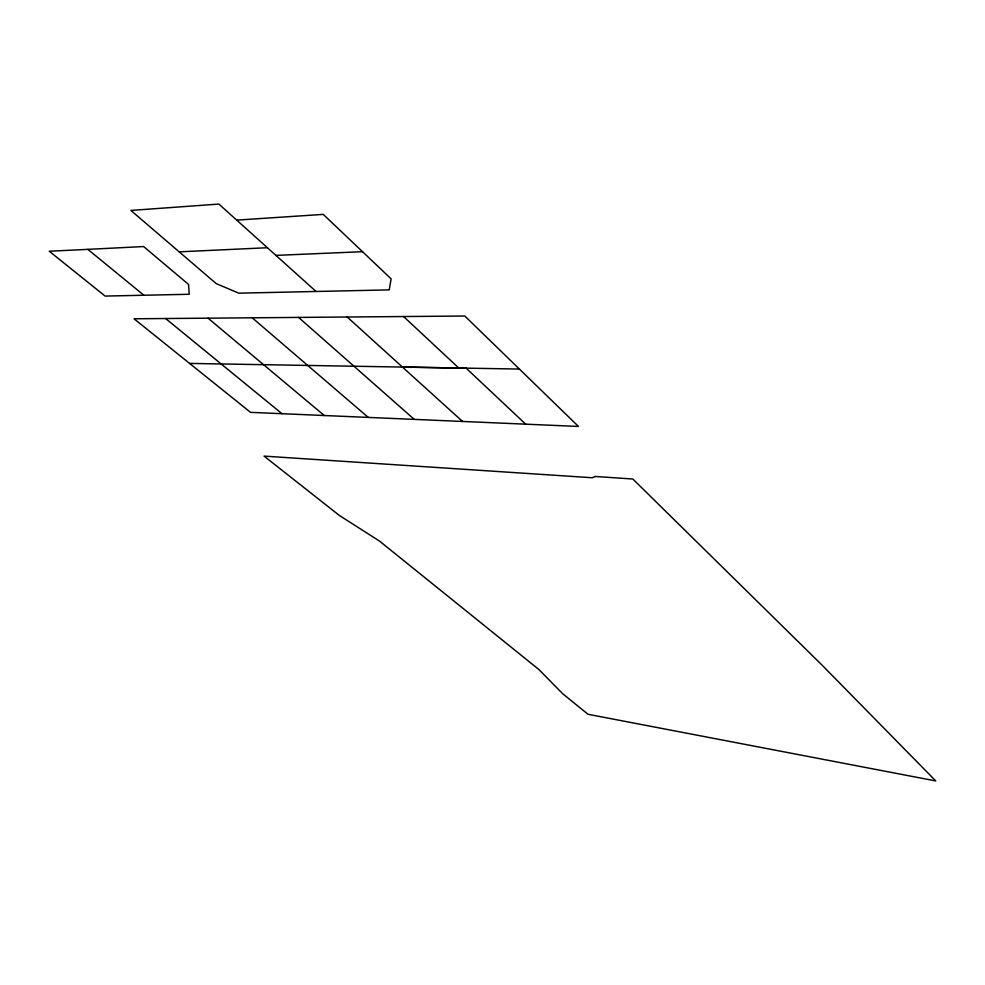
<?xml version="1.0" encoding="UTF-8"?>
<svg xmlns="http://www.w3.org/2000/svg" width="985" height="985" viewBox="0 0 985 985"><rect width="100%" height="100%" fill="white"/><g stroke="black" fill="none" stroke-linecap="round" stroke-linejoin="round"><path stroke-width="1.48" d="M236.622 220.123L323.24 214.385L391.119 278.853L389.223 289.885L238.776 293.161L216.22 283.618L130.894 210.433L218.867 204.067L316.037 291.462M87.837 249.365L143.601 246.546L188.529 284.406L189.219 294.269L105.124 296.079L49.25 251.237L87.837 249.365L143.872 295.241M179.196 251.84L267.329 247.727M275.751 255.398L362.529 251.692M165.603 318.524L464.809 316.025L578.466 426.443L250.522 412.346L134.022 318.783L165.603 318.524L281.993 413.7M347.2 316.998L402.434 367.06L519.39 369.055M189.649 363.416L466.139 368.156L525.719 424.19M324.274 415.522L208.044 318.18M368.267 417.406L252.234 317.81M414.291 419.401L298.59 317.429M402.434 367.06L462.556 421.457M403.567 316.53L458.788 368.033M595.346 476.469L592.244 477.737L264.042 456.104L339.443 515.512L379.385 540.987L538.98 669.591L562.632 693.674L588.033 714.285L935.75 780.933L822.204 665.269L632.838 479.018L595.346 476.469"/></g></svg>
